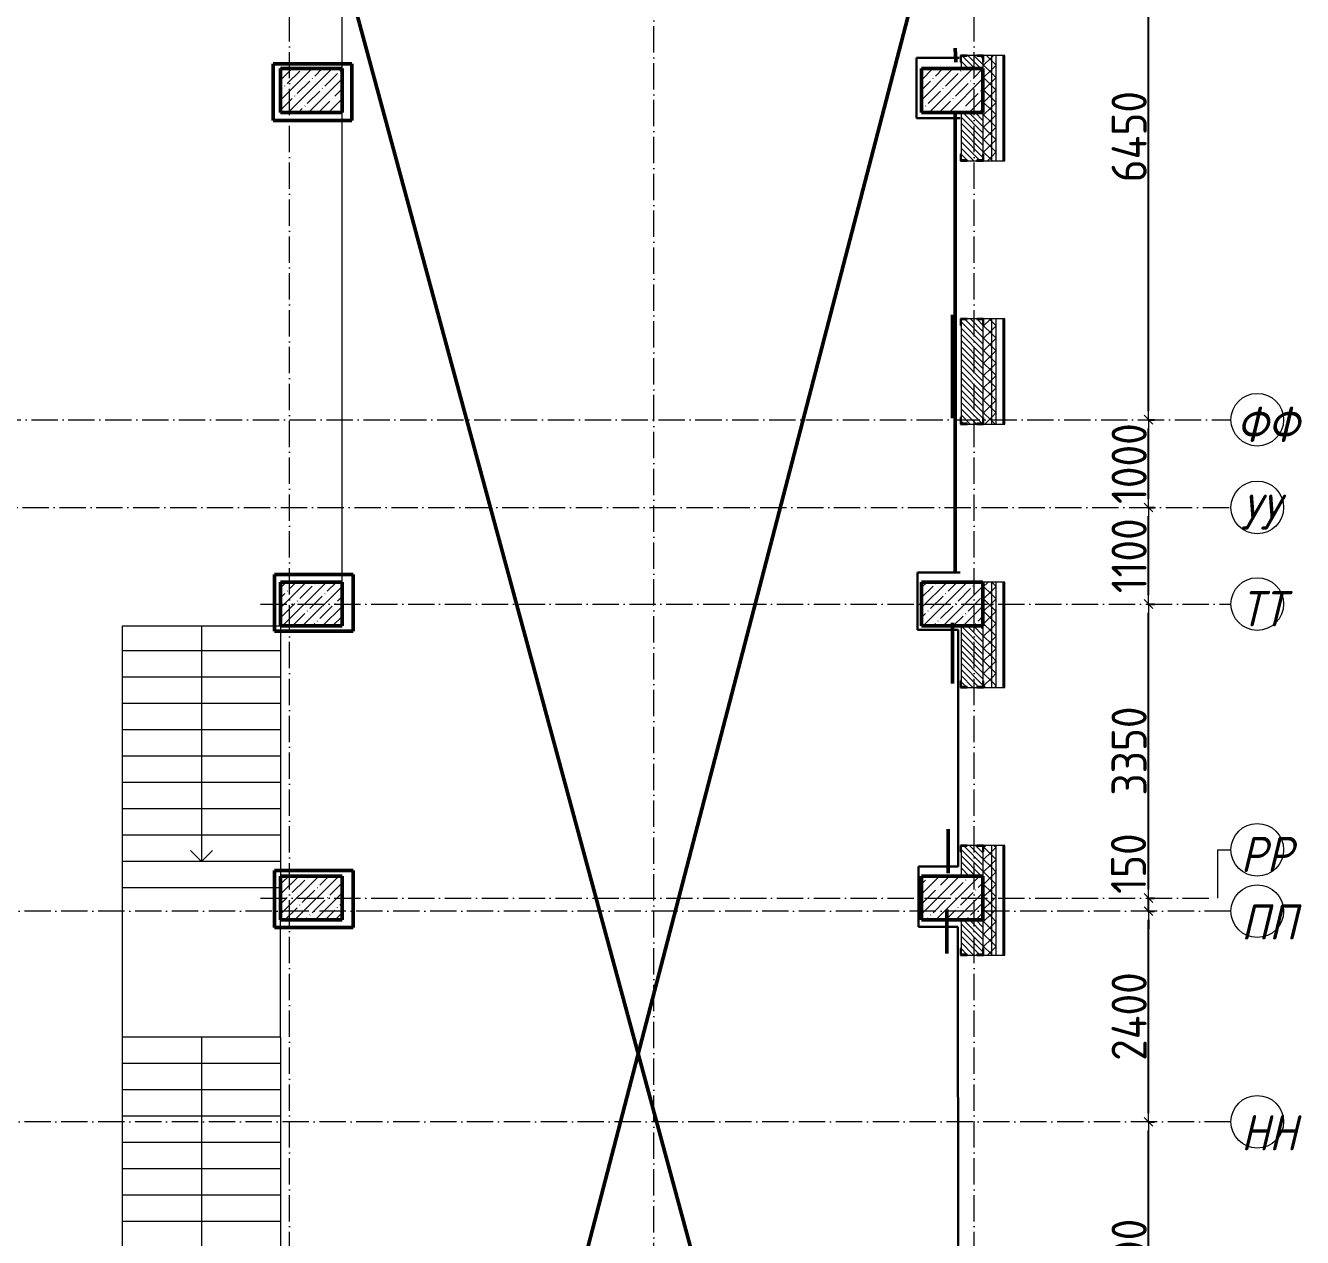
# Model space of a CAD drawing. Header units: millimetres. Extents: x -213536 to 1564669, y -45299 to 942238.
# Drawn here: x 640066 to 654610, y 352545 to 366353 of the extents above; entities that cross this region are included whole.
import ezdxf

# ---------------------------------------------------------------- set-up
doc = ezdxf.new("R2010")
doc.units = ezdxf.units.MM
doc.linetypes.add('50_200_ШТРИХ_1Т_ш5_п1_п1_', pattern=[700, 500, -100, 0, -100])
for name, color, linetype, lineweight in [('8.1)', 2, 'Continuous', 50), ('8.2)', 3, 'Continuous', 50), ('8.3)', 5, 'Continuous', 50), ('8.4)', 6, 'Continuous', 50), ('A-____-____-DIMS', 7, 'Continuous', 9), ('A-DETL-____-OTLN-1', 7, 'Continuous', 50), ('A-FLOR-____-OTLN', 7, 'Continuous', 9), ('A-GENM-____-MCUT', 7, 'Continuous', 25), ('A-GENM-____-OTLN-1', 7, 'Continuous', 25), ('A-WALL-____-MCUT', 7, 'Continuous', 13), ('A-WALL-____-MCUT-1', 7, 'Continuous', 9), ('A-WALL-____-PATT-1', 7, 'Continuous', 9), ('A-WALL-FNSH-MCUT-1', 7, 'Continuous', 9), ('S-COLS-____-MCUT', 7, 'Continuous', 50), ('S-COLS-____-OTLN', 7, 'Continuous', 9), ('S-GRID-____-IDEN', 7, 'Continuous', 9), ('S-GRID-____-OTLN', 7, 'Continuous', 9), ('S-GRID-____-OTLN-1', 7, '50_200_ШТРИХ_1Т_ш5_п1_п1_', 9), ('S-STRS-____-OTLN-1', 7, 'Continuous', 9)]:
    doc.layers.add(name, color=color, linetype=linetype, lineweight=lineweight)
doc.styles.add('ISOCPEUR_I_9', font='isocpeui.ttf', dxfattribs={"width": 0.9, "height": 250})
doc.styles.add('СПДС', font='isocpeur.ttf', dxfattribs={"width": 0.9})
doc.dimstyles.new('Размера А3', dxfattribs={"dimtxt": 200, "dimasz": 100, "dimexe": 70, "dimexo": 100, "dimgap": 20, "dimtad": 1, "dimdec": 0, "dimrnd": 10, "dimzin": 0, "dimdsep": 46, "dimtxsty": 'СПДС', "dimblk": 'ARROWHEAD_6', "dimcen": 1, "dimclrd": 256, "dimclre": 256, "dimclrt": 256, "dimazin": 0, "dimtfac": 1, "dimtdec": 0, "dimtmove": 2, "dimatfit": 3, "dimfxl": 1, "dimtolj": 1, "dimtzin": 0, "dimarcsym": 0})
pattern_1 = [(45, (549721.47, 286281.11), (-70.71068, 70.71068), []), (135, (549721.47, 286281.11), (-70.71068, -70.71068), [])]
pattern_2 = [(135, (549721.475, 286281.11), (-35.35534, -35.35534), [])]

# ---------------------------------------------------------------- blocks, each defined once
blk = doc.blocks.new('BSC_Колонна _Прямоугольная - 500х700-V97-АР1_План отверстий 3 этажа в осях 1-64_Ю-ЯЯ')
at = {"layer": 'S-COLS-____-OTLN'}
h = blk.add_hatch(dxfattribs=at)
h.set_pattern_fill('FP_102', color=256, style=0, pattern_type=2)
h.set_pattern_definition([(315, (-70131.04, 93600), (114.04925, 114.04925), []), (315, (-70131.04, 93485.95), (114.04925, 114.04925), [201.613, -40.323, 3.353, -36.97])])
h.paths.add_polyline_path([(-250, -350), (250, -350), (250, 350), (-250, 350)], flags=0)
at = {"layer": 'S-COLS-____-MCUT'}
for p, q in [((250, 350), (-250, 350)), ((-250, 350), (-250, -350)), ((250, -350), (250, 350)), ((-250, -350), (250, -350))]:
    blk.add_line(p, q, dxfattribs=at)
blk = doc.blocks.new('BSC_Колонна _Прямоугольная - 500х700-V98-АР1_План отверстий 3 этажа в осях 1-64_Ю-ЯЯ')
at = {"layer": 'S-COLS-____-OTLN'}
h = blk.add_hatch(dxfattribs=at)
h.set_pattern_fill('FP_103', color=256, style=0, pattern_type=2)
h.set_pattern_definition([(315, (-73481.04, 93600), (114.04925, 114.04925), []), (315, (-73481.04, 93485.95), (114.04925, 114.04925), [201.613, -40.323, 3.353, -36.97])])
h.paths.add_polyline_path([(-250, -350), (250, -350), (250, 350), (-250, 350)], flags=0)
at = {"layer": 'S-COLS-____-MCUT'}
for p, q in [((250, 350), (-250, 350)), ((-250, 350), (-250, -350)), ((250, -350), (250, 350)), ((-250, -350), (250, -350))]:
    blk.add_line(p, q, dxfattribs=at)
blk = doc.blocks.new('BSC_Колонна _Прямоугольная - 500х700-V99-АР1_План отверстий 3 этажа в осях 1-64_Ю-ЯЯ')
at = {"layer": 'S-COLS-____-OTLN'}
h = blk.add_hatch(dxfattribs=at)
h.set_pattern_fill('FP_104', color=256, style=0, pattern_type=2)
h.set_pattern_definition([(315, (-70131.04, 100900), (114.04925, 114.04925), []), (315, (-70131.04, 100785.95), (114.04925, 114.04925), [201.613, -40.323, 3.353, -36.97])])
h.paths.add_polyline_path([(-250, -350), (250, -350), (250, 350), (-250, 350)], flags=0)
at = {"layer": 'S-COLS-____-MCUT'}
for p, q in [((250, 350), (-250, 350)), ((-250, 350), (-250, -350)), ((250, -350), (250, 350)), ((-250, -350), (250, -350))]:
    blk.add_line(p, q, dxfattribs=at)
blk = doc.blocks.new('BSC_Колонна _Прямоугольная - 500х700-V100-АР1_План отверстий 3 этажа в осях 1-64_Ю-ЯЯ')
at = {"layer": 'S-COLS-____-OTLN'}
h = blk.add_hatch(dxfattribs=at)
h.set_pattern_fill('FP_105', color=256, style=0, pattern_type=2)
h.set_pattern_definition([(315, (-73481.04, 100900), (114.04925, 114.04925), []), (315, (-73481.04, 100785.95), (114.04925, 114.04925), [201.613, -40.323, 3.353, -36.97])])
h.paths.add_polyline_path([(-250, -350), (250, -350), (250, 350), (-250, 350)], flags=0)
at = {"layer": 'S-COLS-____-MCUT'}
for p, q in [((250, 350), (-250, 350)), ((-250, 350), (-250, -350)), ((250, -350), (250, 350)), ((-250, -350), (250, -350))]:
    blk.add_line(p, q, dxfattribs=at)
blk = doc.blocks.new('BSC_Колонна _Прямоугольная - 500х700-V101-АР1_План отверстий 3 этажа в осях 1-64_Ю-ЯЯ')
at = {"layer": 'S-COLS-____-OTLN'}
h = blk.add_hatch(dxfattribs=at)
h.set_pattern_fill('FP_106', color=256, style=0, pattern_type=2)
h.set_pattern_definition([(315, (-79331.04, 93600), (114.04925, 114.04925), []), (315, (-79331.04, 93485.95), (114.04925, 114.04925), [201.613, -40.323, 3.353, -36.97])])
h.paths.add_polyline_path([(-250, -350), (250, -350), (250, 350), (-250, 350)], flags=0)
at = {"layer": 'S-COLS-____-MCUT'}
for p, q in [((250, 350), (-250, 350)), ((-250, 350), (-250, -350)), ((250, -350), (250, 350)), ((-250, -350), (250, -350))]:
    blk.add_line(p, q, dxfattribs=at)
blk = doc.blocks.new('BSC_Колонна _Прямоугольная - 500х700-V102-АР1_План отверстий 3 этажа в осях 1-64_Ю-ЯЯ')
at = {"layer": 'S-COLS-____-OTLN'}
h = blk.add_hatch(dxfattribs=at)
h.set_pattern_fill('FP_107', color=256, style=0, pattern_type=2)
h.set_pattern_definition([(315, (-79331.04, 100900), (114.04925, 114.04925), []), (315, (-79331.04, 100785.95), (114.04925, 114.04925), [201.613, -40.323, 3.353, -36.97])])
h.paths.add_polyline_path([(-250, -350), (250, -350), (250, 350), (-250, 350)], flags=0)
at = {"layer": 'S-COLS-____-MCUT'}
for p, q in [((250, 350), (-250, 350)), ((-250, 350), (-250, -350)), ((250, -350), (250, 350)), ((-250, -350), (250, -350))]:
    blk.add_line(p, q, dxfattribs=at)
blk = doc.blocks.new('Фахверк_СКБ_Уголок - 250_3380-27498580-АР1_План отверстий 3 этажа в осях 1-64_Ю-ЯЯ')
at = {"layer": 'A-GENM-____-MCUT'}
for p, q in [((200, 181), (125, 181)), ((125, 181), (125, 106)), ((131, 106), (131, 175)), ((131, 175), (200, 175)), ((200, 175), (200, 181)), ((125, 106), (131, 106)), ((131, -6), (125, -6)), ((125, -6), (125, -81)), ((125, -81), (200, -81)), ((131, -75), (131, -6)), ((200, -75), (131, -75)), ((200, -81), (200, -75))]:
    blk.add_line(p, q, dxfattribs=at)
blk = doc.blocks.new('Фахверк_СКБ_Уголок - 250_3380_зеркало-28514702-АР1_План отверстий 3 этажа в осях 1-64_Ю-ЯЯ')
at = {"layer": 'A-GENM-____-MCUT'}
for p, q in [((200, 181), (125, 181)), ((125, 181), (125, 106)), ((131, 106), (131, 175)), ((131, 175), (200, 175)), ((200, 175), (200, 181)), ((125, 106), (131, 106)), ((131, -6), (125, -6)), ((125, -6), (125, -81)), ((125, -81), (200, -81)), ((131, -75), (131, -6)), ((200, -75), (131, -75)), ((200, -81), (200, -75))]:
    blk.add_line(p, q, dxfattribs=at)
blk = doc.blocks.new('Ось сетки - Круг_Ø6_00__ISO-2_5_0_9K_-25732049-АР1_План отверстий 3 этажа в осях 1-64_Ю-ЯЯ')
at = {"layer": 'S-GRID-____-IDEN'}
blk.add_circle((0, 0), 3, dxfattribs=at)
blk = doc.blocks.new('ARROWHEAD_6')
at = {"color": 0, "linetype": 'Continuous'}
for p, q in [((0, 0), (-1, 0)), ((-0.5, -0.5), (0.5, 0.5))]:
    blk.add_line(p, q, dxfattribs=at)
blk = doc.blocks.new('*D5384')
at = {"layer": 'A-____-____-DIMS', "lineweight": -2, "transparency": 16777216}
for p, q in [((652850, 353862), (652926, 353862)), ((652856, 350762), (652856, 353762)), ((652850, 350662), (652926, 350662))]:
    blk.add_line(p, q, dxfattribs=at)
at = {"layer": 'Defpoints', "color": 0, "lineweight": 50, "transparency": 16777216}
for p in [(652750, 353862), (652856, 353862), (652750, 350662)]:
    blk.add_point(p, dxfattribs=at)
at = {"layer": 'A-____-____-DIMS', "lineweight": -2, "transparency": 16777216, "xscale": 100, "yscale": 100, "zscale": 100}
for p, rotation in [((652856, 353862), 90), ((652856, 350662), 270)]:
    blk.add_blockref('ARROWHEAD_6', p, dxfattribs=dict(at, rotation=rotation))
at = {"layer": 'A-____-____-DIMS', "transparency": 16777216, "insert": (652636, 352262), "char_height": 400, "attachment_point": 5, "rotation": 90, "style": 'СПДС'}
blk.add_mtext('\\A1;3200', dxfattribs=at)
blk = doc.blocks.new('*D5385')
at = {"layer": 'A-____-____-DIMS', "lineweight": -2, "transparency": 16777216}
for p, q in [((652850, 356262), (652926, 356262)), ((652856, 353962), (652856, 356162)), ((652850, 353862), (652926, 353862))]:
    blk.add_line(p, q, dxfattribs=at)
at = {"layer": 'Defpoints', "color": 0, "lineweight": 50, "transparency": 16777216}
for p in [(652750, 356262), (652856, 356262), (652750, 353862)]:
    blk.add_point(p, dxfattribs=at)
at = {"layer": 'A-____-____-DIMS', "lineweight": -2, "transparency": 16777216, "xscale": 100, "yscale": 100, "zscale": 100}
for p, rotation in [((652856, 356262), 90), ((652856, 353862), 270)]:
    blk.add_blockref('ARROWHEAD_6', p, dxfattribs=dict(at, rotation=rotation))
at = {"layer": 'A-____-____-DIMS', "transparency": 16777216, "insert": (652636, 355062), "char_height": 400, "attachment_point": 5, "rotation": 90, "style": 'СПДС'}
blk.add_mtext('\\A1;2400', dxfattribs=at)
blk = doc.blocks.new('*D5386')
at = {"layer": 'A-____-____-DIMS', "lineweight": -2, "transparency": 16777216}
for p, q in [((652856, 356512), (652856, 356612)), ((652850, 356412), (652926, 356412)), ((652856, 356262), (652856, 356412)), ((652850, 356262), (652926, 356262)), ((652856, 356162), (652856, 356062))]:
    blk.add_line(p, q, dxfattribs=at)
at = {"layer": 'Defpoints', "color": 0, "lineweight": 50, "transparency": 16777216}
for p in [(652750, 356412), (652856, 356412), (652750, 356262)]:
    blk.add_point(p, dxfattribs=at)
at = {"layer": 'A-____-____-DIMS', "lineweight": -2, "transparency": 16777216, "xscale": 100, "yscale": 100, "zscale": 100}
for p, rotation in [((652856, 356412), 270), ((652856, 356262), 90)]:
    blk.add_blockref('ARROWHEAD_6', p, dxfattribs=dict(at, rotation=rotation))
at = {"layer": 'A-____-____-DIMS', "transparency": 16777216, "insert": (652429, 356460), "char_height": 400, "attachment_point": 1, "rotation": 90, "line_spacing_factor": 1.149209, "style": 'СПДС'}
blk.add_mtext('\\A1;150', dxfattribs=at)
blk = doc.blocks.new('*D5387')
at = {"layer": 'A-____-____-DIMS', "lineweight": -2, "transparency": 16777216}
for p, q in [((652850, 359762), (652926, 359762)), ((652856, 356512), (652856, 359662)), ((652850, 356412), (652926, 356412))]:
    blk.add_line(p, q, dxfattribs=at)
at = {"layer": 'Defpoints', "color": 0, "lineweight": 50, "transparency": 16777216}
for p in [(652750, 359762), (652856, 359762), (652750, 356412)]:
    blk.add_point(p, dxfattribs=at)
at = {"layer": 'A-____-____-DIMS', "lineweight": -2, "transparency": 16777216, "xscale": 100, "yscale": 100, "zscale": 100}
for p, rotation in [((652856, 359762), 90), ((652856, 356412), 270)]:
    blk.add_blockref('ARROWHEAD_6', p, dxfattribs=dict(at, rotation=rotation))
at = {"layer": 'A-____-____-DIMS', "transparency": 16777216, "insert": (652636, 358087), "char_height": 400, "attachment_point": 5, "rotation": 90, "style": 'СПДС'}
blk.add_mtext('\\A1;3350', dxfattribs=at)
blk = doc.blocks.new('*D5388')
at = {"layer": 'A-____-____-DIMS', "lineweight": -2, "transparency": 16777216}
for p, q in [((652850, 360862), (652926, 360862)), ((652856, 359862), (652856, 360762)), ((652850, 359762), (652926, 359762))]:
    blk.add_line(p, q, dxfattribs=at)
at = {"layer": 'Defpoints', "color": 0, "lineweight": 50, "transparency": 16777216}
for p in [(652750, 360862), (652856, 360862), (652750, 359762)]:
    blk.add_point(p, dxfattribs=at)
at = {"layer": 'A-____-____-DIMS', "lineweight": -2, "transparency": 16777216, "xscale": 100, "yscale": 100, "zscale": 100}
for p, rotation in [((652856, 360862), 90), ((652856, 359762), 270)]:
    blk.add_blockref('ARROWHEAD_6', p, dxfattribs=dict(at, rotation=rotation))
at = {"layer": 'A-____-____-DIMS', "transparency": 16777216, "insert": (652636, 360312), "char_height": 400, "attachment_point": 5, "rotation": 90, "style": 'СПДС'}
blk.add_mtext('\\A1;1100', dxfattribs=at)
blk = doc.blocks.new('*D5389')
at = {"layer": 'A-____-____-DIMS', "lineweight": -2, "transparency": 16777216}
for p, q in [((652850, 361862), (652926, 361862)), ((652856, 360962), (652856, 361762)), ((652850, 360862), (652926, 360862))]:
    blk.add_line(p, q, dxfattribs=at)
at = {"layer": 'Defpoints', "color": 0, "lineweight": 50, "transparency": 16777216}
for p in [(652750, 361862), (652856, 361862), (652750, 360862)]:
    blk.add_point(p, dxfattribs=at)
at = {"layer": 'A-____-____-DIMS', "lineweight": -2, "transparency": 16777216, "xscale": 100, "yscale": 100, "zscale": 100}
for p, rotation in [((652856, 361862), 90), ((652856, 360862), 270)]:
    blk.add_blockref('ARROWHEAD_6', p, dxfattribs=dict(at, rotation=rotation))
at = {"layer": 'A-____-____-DIMS', "transparency": 16777216, "insert": (652636, 361362), "char_height": 400, "attachment_point": 5, "rotation": 90, "style": 'СПДС'}
blk.add_mtext('\\A1;1000', dxfattribs=at)
blk = doc.blocks.new('*D5390')
at = {"layer": 'A-____-____-DIMS', "lineweight": -2, "transparency": 16777216}
for p, q in [((652850, 368312), (652926, 368312)), ((652856, 361962), (652856, 368212)), ((652850, 361862), (652926, 361862))]:
    blk.add_line(p, q, dxfattribs=at)
at = {"layer": 'Defpoints', "color": 0, "lineweight": 50, "transparency": 16777216}
for p in [(652750, 368312), (652856, 368312), (652750, 361862)]:
    blk.add_point(p, dxfattribs=at)
at = {"layer": 'A-____-____-DIMS', "lineweight": -2, "transparency": 16777216, "xscale": 100, "yscale": 100, "zscale": 100}
for p, rotation in [((652856, 368312), 90), ((652856, 361862), 270)]:
    blk.add_blockref('ARROWHEAD_6', p, dxfattribs=dict(at, rotation=rotation))
at = {"layer": 'A-____-____-DIMS', "transparency": 16777216, "insert": (652636, 365087), "char_height": 400, "attachment_point": 5, "rotation": 90, "style": 'СПДС'}
blk.add_mtext('\\A1;6450', dxfattribs=at)

msp = doc.modelspace()

# ---------------------------------------------------------------- hatches: boundary and pattern name
at = {"layer": 'A-WALL-____-PATT-1'}
h = msp.add_hatch(dxfattribs=at)
h.set_pattern_fill('FP_6', color=256, style=0, pattern_type=2)
h.set_pattern_definition([(45, (549721.47, 286281.11), (-85.53659, 85.53659), []), (45, (549778.5, 286281.11), (-85.53659, 85.53659), [])])
h.paths.add_polyline_path([(651221.5, 355762.2), (651221.5, 357012.2), (651201.5, 357012.2), (651201.5, 355762.2)], flags=0)
h.paths.add_polyline_path([(651221.5, 358812.2), (651221.5, 360012.2), (651201.5, 360012.2), (651201.5, 358812.2)], flags=0)
h.paths.add_polyline_path([(651201.5, 361812.2), (651221.5, 361812.2), (651221.5, 363012.2), (651201.5, 363012.2), (651201.5, 362878.4)], flags=0)
h.paths.add_polyline_path([(651221.5, 364812.2), (651221.5, 366012.2), (651201.5, 366012.2), (651201.5, 364812.2)], flags=0)
h.paths.add_polyline_path([(651221.5, 367812.2), (651221.5, 372192.2), (651201.5, 372192.2), (651201.5, 367812.2)], flags=0)
h = msp.add_hatch(dxfattribs=at)
h.set_pattern_fill('FP_4', color=256, style=0, pattern_type=2)
h.set_pattern_definition(pattern_1)
h.paths.add_polyline_path([(650971.5, 333077.2), (651071.5, 333077.2), (651071.5, 333362.2), (650971.5, 333362.2)], flags=0)
h.paths.add_polyline_path([(651071.5, 334362.2), (651071.5, 342062.2), (650977.5, 342062.2), (650977.5, 341987.2), (650971.5, 341987.2), (650971.5, 334362.2)], flags=0)
h.paths.add_polyline_path([(650977.5, 355762.2), (651071.5, 355762.2), (651071.5, 357012.2), (650977.5, 357012.2), (650977.5, 356937.2), (650971.5, 356937.2), (650971.5, 355837.2), (650977.5, 355837.2), (650977.5, 355768.2)], flags=0)
h.paths.add_polyline_path([(651071.5, 358812.2), (651071.5, 360012.2), (650971.5, 360012.2), (650971.5, 358887.2), (650977.5, 358887.2), (650977.5, 358812.2)], flags=0)
h.paths.add_polyline_path([(651071.5, 361812.2), (651071.5, 363012.2), (650977.5, 363012.2), (650977.5, 362937.2), (650971.5, 362937.2), (650971.5, 361887.2), (650977.5, 361887.2), (650977.5, 361812.2)], flags=0)
h.paths.add_polyline_path([(651071.5, 364812.2), (651071.5, 366012.2), (650977.5, 366012.2), (650977.5, 365937.2), (650971.5, 365937.2), (650971.5, 364887.2), (650977.5, 364887.2), (650977.5, 364812.2)], flags=0)
h.paths.add_polyline_path([(651071.5, 367812.2), (651071.5, 371962.2), (650971.5, 371962.2), (650971.5, 367812.2)], flags=0)
h = msp.add_hatch(dxfattribs=at)
h.set_pattern_fill('FP_4', color=256, style=0, pattern_type=2)
h.set_pattern_definition(pattern_1)
h.paths.add_polyline_path([(651121.5, 333077.2), (651121.5, 333362.2), (651071.5, 333362.2), (651071.5, 333077.2)], flags=0)
h.paths.add_polyline_path([(651121.5, 334362.2), (651121.5, 342062.2), (651071.5, 342062.2), (651071.5, 334362.2)], flags=0)
h.paths.add_polyline_path([(651121.5, 355762.2), (651121.5, 357012.2), (651071.5, 357012.2), (651071.5, 355762.2)], flags=0)
h.paths.add_polyline_path([(651121.5, 358812.2), (651121.5, 360012.2), (651071.5, 360012.2), (651071.5, 358812.2)], flags=0)
h.paths.add_polyline_path([(651071.5, 361812.2), (651121.5, 361812.2), (651121.5, 363012.2), (651071.5, 363012.2), (651071.5, 362878.4)], flags=0)
h.paths.add_polyline_path([(651121.5, 364812.2), (651121.5, 366012.2), (651071.5, 366012.2), (651071.5, 364812.2)], flags=0)
h.paths.add_polyline_path([(651071.5, 367812.2), (651121.5, 367812.2), (651121.5, 371962.2), (651071.5, 371962.2)], flags=0)
h = msp.add_hatch(dxfattribs=at)
h.set_pattern_fill('FP_9', color=256, style=0, pattern_type=2)
h.set_pattern_definition(pattern_2)
h.paths.add_polyline_path([(650827.5, 365862.2), (650971.5, 365862.2), (650971.5, 366006.2), (650902.5, 366006.2), (650902.5, 366012.2), (650790.5, 366012.2), (650790.5, 366006.2), (650721.5, 366006.2), (650721.5, 365862.2)], flags=0)
h = msp.add_hatch(dxfattribs=at)
h.set_pattern_fill('FP_9', color=256, style=0, pattern_type=2)
h.set_pattern_definition(pattern_2)
h.paths.add_polyline_path([(650790.5, 361812.2), (650902.5, 361812.2), (650902.5, 361818.2), (650971.5, 361818.2), (650971.5, 363006.2), (650902.5, 363006.2), (650902.5, 363012.2), (650790.5, 363012.2), (650790.5, 363006.2), (650721.5, 363006.2), (650721.5, 361818.2), (650790.5, 361818.2)], flags=0)
h.paths.add_polyline_path([(650902.5, 364812.2), (650902.5, 364818.2), (650971.5, 364818.2), (650971.5, 365362.2), (650721.5, 365362.2), (650721.5, 364818.2), (650790.5, 364818.2), (650790.5, 364812.2)], flags=0)
h = msp.add_hatch(dxfattribs=at)
h.set_pattern_fill('FP_9', color=256, style=0, pattern_type=2)
h.set_pattern_definition(pattern_2)
h.paths.add_polyline_path([(650721.5, 356662.2), (650971.5, 356662.2), (650971.5, 357006.2), (650902.5, 357006.2), (650902.5, 357012.2), (650790.5, 357012.2), (650790.5, 357006.2), (650721.5, 357006.2), (650721.5, 356937.2)], flags=0)
h.paths.add_polyline_path([(650790.5, 358812.2), (650902.5, 358812.2), (650902.5, 358818.2), (650971.5, 358818.2), (650971.5, 359512.2), (650721.5, 359512.2), (650721.5, 358818.2), (650790.5, 358818.2)], flags=0)
h = msp.add_hatch(dxfattribs=at)
h.set_pattern_fill('FP_9', color=256, style=0, pattern_type=2)
h.set_pattern_definition(pattern_2)
h.paths.add_polyline_path([(650902.5, 355762.2), (650902.5, 355768.2), (650971.5, 355768.2), (650971.5, 356162.2), (650721.5, 356162.2), (650721.5, 355768.2), (650790.5, 355768.2), (650790.5, 355762.2)], flags=0)

# ---------------------------------------------------------------- linework, layer by layer
at = {"layer": '8.1)', "lineweight": 50}
for points in [[(650661.9, 365934.5), (650656.5, 366096.4)], [(650656.5, 365367.2), (650656.5, 364861)], [(650623.4, 363058.1), (650623.4, 361879.1)], [(650623.4, 359546.4), (650623.4, 358857.5)], [(650576.2, 357064.9), (650576.2, 356696.4)], [(650558, 356196.4), (650558, 355778.5)]]:
    msp.add_lwpolyline(points, dxfattribs=at)
at = {"layer": '8.2)', "lineweight": 30}
for p, q in [((650215.3, 365298), (650215.3, 365983.4)), ((650215.3, 365983.4), (650699.1, 365983.4)), ((650711.3, 365298), (650215.3, 365298)), ((650227.1, 359468.7), (650227.1, 360120.4)), ((650227.1, 360120.4), (650711.3, 360120.4)), ((650689.6, 359468.7), (650227.1, 359468.7)), ((650689.6, 356770.9), (650689.6, 359468.7)), ((650237.8, 356085.1), (650237.8, 356770.9)), ((650237.8, 356770.9), (650689.6, 356770.9)), ((650684, 356085.1), (650237.8, 356085.1)), ((650689.6, 351031.2), (650684, 356085.1))]:
    msp.add_line(p, q, dxfattribs=at)
at = {"layer": '8.2)', "lineweight": 50}
for p, q in [((643781.7, 365917.7), (642885.8, 365917.7)), ((642885.8, 365917.7), (642885.8, 365271.6)), ((643781.7, 365271.6), (643781.7, 365917.7)), ((642885.8, 365271.6), (643781.7, 365271.6)), ((643798.1, 360099.9), (642902.2, 360099.9)), ((642902.2, 360099.9), (642902.2, 359453.9)), ((643798.1, 359453.9), (643798.1, 360099.9)), ((642902.2, 359453.9), (643798.1, 359453.9)), ((643798.4, 356724), (642902.5, 356724)), ((642902.5, 356724), (642902.5, 356078)), ((643798.4, 356078), (643798.4, 356724)), ((642902.5, 356078), (643798.4, 356078))]:
    msp.add_line(p, q, dxfattribs=at)
msp.add_lwpolyline([(650656.5, 365298), (650656.5, 360120.4)], dxfattribs=at)
at = {"layer": '8.3)', "lineweight": 50}
for points in [[(650656.5, 365362.2), (650656.5, 364861)], [(650656.5, 363012.2), (650656.5, 361862.2)], [(650623.4, 359358.6), (650623.4, 358857.5)], [(650576.2, 357197.6), (650576.2, 356696.4)], [(650558, 356279.6), (650558, 355778.5)]]:
    msp.add_lwpolyline(points, dxfattribs=at)
at = {"layer": '8.4)', "lineweight": 30}
for p, q in [((650215.3, 365298), (650215.3, 365983.4)), ((650215.3, 365983.4), (650699.1, 365983.4)), ((650711.3, 365298), (650215.3, 365298)), ((650227.1, 359468.7), (650227.1, 360120.4)), ((650227.1, 360120.4), (650711.3, 360120.4)), ((650689.6, 359468.7), (650227.1, 359468.7)), ((650689.6, 356770.9), (650689.6, 359468.7)), ((650237.8, 356085.1), (650237.8, 356770.9)), ((650237.8, 356770.9), (650689.6, 356770.9)), ((650684, 356085.1), (650237.8, 356085.1)), ((650689.6, 351031.2), (650684, 356085.1))]:
    msp.add_line(p, q, dxfattribs=at)
at = {"layer": '8.4)', "lineweight": 50}
for p, q in [((643781.7, 365917.7), (642885.8, 365917.7)), ((642885.8, 365917.7), (642885.8, 365271.6)), ((643781.7, 365271.6), (643781.7, 365917.7)), ((642885.8, 365271.6), (643781.7, 365271.6)), ((643798.1, 360099.9), (642902.2, 360099.9)), ((642902.2, 360099.9), (642902.2, 359453.9)), ((643798.1, 359453.9), (643798.1, 360099.9)), ((642902.2, 359453.9), (643798.1, 359453.9)), ((643798.4, 356724), (642902.5, 356724)), ((642902.5, 356724), (642902.5, 356078)), ((643798.4, 356078), (643798.4, 356724)), ((642902.5, 356078), (643798.4, 356078))]:
    msp.add_line(p, q, dxfattribs=at)
for points in [[(650656.5, 365362.2), (650656.5, 364861)], [(650656.5, 365298), (650656.5, 360120.4)], [(650656.5, 363012.2), (650656.5, 361862.2)], [(650623.4, 359358.6), (650623.4, 358857.5)], [(650576.2, 357197.6), (650576.2, 356696.4)], [(650558, 356279.6), (650558, 355778.5)]]:
    msp.add_lwpolyline(points, dxfattribs=at)
at = {"layer": 'A-DETL-____-OTLN-1'}
for p, q in [((643671.5, 341662.2), (650471.5, 367812.2)), ((643671.5, 367112.2), (650471.5, 341962.2))]:
    msp.add_line(p, q, dxfattribs=at)
at = {"layer": 'A-FLOR-____-OTLN'}
for p, q in [((643671.5, 365862.2), (643671.5, 367112.2)), ((643671.5, 360012.2), (643671.5, 365362.2)), ((641171.5, 350912.2), (641171.5, 359512.2)), ((641171.5, 359512.2), (642971.5, 359512.2))]:
    msp.add_line(p, q, dxfattribs=at)
at = {"layer": 'A-WALL-____-MCUT'}
for p, q in [((650721.5, 365937.2), (650721.5, 365862.2)), ((650902.5, 366012.2), (650790.5, 366012.2)), ((650971.5, 365937.2), (650971.5, 365862.2)), ((651201.5, 366012.2), (650977.5, 366012.2)), ((651201.5, 364812.2), (651201.5, 366012.2)), ((650721.5, 365362.2), (650721.5, 364887.2)), ((650971.5, 365362.2), (650971.5, 364887.2)), ((650790.5, 364812.2), (650902.5, 364812.2)), ((650977.5, 364812.2), (651201.5, 364812.2)), ((650721.5, 362937.2), (650721.5, 361887.2)), ((650902.5, 363012.2), (650790.5, 363012.2)), ((650971.5, 362937.2), (650971.5, 361887.2)), ((651201.5, 363012.2), (650977.5, 363012.2)), ((651201.5, 361812.2), (651201.5, 363012.2)), ((650790.5, 361812.2), (650902.5, 361812.2)), ((650977.5, 361812.2), (651201.5, 361812.2)), ((651201.5, 360012.2), (650971.5, 360012.2)), ((651201.5, 358812.2), (651201.5, 360012.2)), ((650721.5, 359512.2), (650721.5, 358887.2)), ((650971.5, 359512.2), (650971.5, 358887.2)), ((650790.5, 358812.2), (650902.5, 358812.2)), ((650977.5, 358812.2), (651201.5, 358812.2)), ((650721.5, 356937.2), (650721.5, 356662.2)), ((650902.5, 357012.2), (650790.5, 357012.2)), ((650971.5, 356937.2), (650971.5, 356662.2)), ((651201.5, 357012.2), (650977.5, 357012.2)), ((651201.5, 355762.2), (651201.5, 357012.2)), ((650721.5, 356162.2), (650721.5, 355837.2)), ((650971.5, 356162.2), (650971.5, 355837.2)), ((650790.5, 355762.2), (650902.5, 355762.2)), ((650977.5, 355762.2), (651201.5, 355762.2))]:
    msp.add_line(p, q, dxfattribs=at)
at = {"layer": 'A-WALL-____-MCUT-1'}
for p, q in [((651071.5, 364812.2), (651071.5, 366012.2)), ((651121.5, 364812.2), (651121.5, 366012.2)), ((651071.5, 361812.2), (651071.5, 363012.2)), ((651121.5, 361812.2), (651121.5, 363012.2)), ((651071.5, 358812.2), (651071.5, 360012.2)), ((651121.5, 358812.2), (651121.5, 360012.2)), ((651071.5, 355762.2), (651071.5, 357012.2)), ((651121.5, 355762.2), (651121.5, 357012.2))]:
    msp.add_line(p, q, dxfattribs=at)
at = {"layer": 'A-WALL-FNSH-MCUT-1'}
for p, q in [((651221.5, 366012.2), (651201.5, 366012.2)), ((651201.5, 366012.2), (651201.5, 364812.2)), ((651221.5, 364812.2), (651221.5, 366012.2)), ((651201.5, 364812.2), (651221.5, 364812.2)), ((651221.5, 363012.2), (651201.5, 363012.2)), ((651201.5, 363012.2), (651201.5, 361812.2)), ((651221.5, 361812.2), (651221.5, 363012.2)), ((651201.5, 361812.2), (651221.5, 361812.2)), ((651221.5, 360012.2), (651201.5, 360012.2)), ((651201.5, 360012.2), (651201.5, 358812.2)), ((651221.5, 358812.2), (651221.5, 360012.2)), ((651201.5, 358812.2), (651221.5, 358812.2)), ((651221.5, 357012.2), (651201.5, 357012.2)), ((651201.5, 357012.2), (651201.5, 355762.2)), ((651221.5, 355762.2), (651221.5, 357012.2)), ((651201.5, 355762.2), (651221.5, 355762.2))]:
    msp.add_line(p, q, dxfattribs=at)
at = {"layer": 'S-GRID-____-OTLN'}
for p, q in [((653647.1, 356961.3), (653795.9, 356961.3)), ((653647.1, 356412.2), (653647.1, 356961.3))]:
    msp.add_line(p, q, dxfattribs=at)
at = {"layer": 'S-GRID-____-OTLN-1', "color": 251, "ltscale": 0.6, "true_color": 0x636466}
for p, q in [((643071.5, 326262.2), (643071.5, 377174)), ((647221.5, 335797.8), (647221.5, 377174)), ((650871.5, 326262.2), (650871.5, 377174)), ((598963.5, 361862.2), (653795.9, 361862.2)), ((584158.9, 360862.2), (653795.9, 360862.2)), ((642742.7, 359762.2), (653795.9, 359762.2)), ((642742.7, 356412.2), (653647.1, 356412.2)), ((653795.9, 356262.2), (598963.5, 356262.2)), ((653795.9, 353862.2), (545052.7, 353862.2))]:
    msp.add_line(p, q, dxfattribs=at)
at = {"layer": 'S-STRS-____-OTLN-1'}
for p, q in [((642071.5, 359512.2), (642071.5, 359227.2)), ((642971.5, 359512.2), (642971.5, 359227.2)), ((642971.5, 359227.2), (641171.5, 359227.2)), ((642971.5, 359227.2), (641171.5, 359227.2)), ((642071.5, 359227.2), (642071.5, 358927.2)), ((642971.5, 359227.2), (642971.5, 358927.2)), ((642971.5, 358927.2), (641171.5, 358927.2)), ((642971.5, 358927.2), (641171.5, 358927.2)), ((642071.5, 358927.2), (642071.5, 358627.2)), ((642971.5, 358927.2), (642971.5, 358627.2)), ((642971.5, 358627.2), (641171.5, 358627.2)), ((642971.5, 358627.2), (641171.5, 358627.2)), ((642071.5, 358627.2), (642071.5, 358327.2)), ((642971.5, 358627.2), (642971.5, 358327.2)), ((642971.5, 358327.2), (641171.5, 358327.2)), ((642971.5, 358327.2), (641171.5, 358327.2)), ((642071.5, 358327.2), (642071.5, 358027.2)), ((642971.5, 358327.2), (642971.5, 358027.2)), ((642971.5, 358027.2), (641171.5, 358027.2)), ((642971.5, 358027.2), (641171.5, 358027.2)), ((642071.5, 358027.2), (642071.5, 357727.2)), ((642971.5, 358027.2), (642971.5, 357727.2)), ((642971.5, 357727.2), (641171.5, 357727.2)), ((642971.5, 357727.2), (641171.5, 357727.2)), ((642071.5, 357727.2), (642071.5, 357427.2)), ((642971.5, 357727.2), (642971.5, 357427.2)), ((642971.5, 357427.2), (641171.5, 357427.2)), ((642971.5, 357427.2), (641171.5, 357427.2)), ((642071.5, 357427.2), (642071.5, 357127.2)), ((642971.5, 357427.2), (642971.5, 357127.2)), ((642971.5, 357127.2), (641171.5, 357127.2)), ((642971.5, 357127.2), (641171.5, 357127.2)), ((642071.5, 357127.2), (642071.5, 356827.2)), ((642971.5, 357127.2), (642971.5, 356827.2)), ((642071.5, 356827.2), (641946.5, 356952.2)), ((642071.5, 356827.2), (642196.5, 356952.2)), ((642971.5, 356827.2), (641171.5, 356827.2)), ((642971.5, 356827.2), (641171.5, 356827.2)), ((642971.5, 356827.2), (642971.5, 356662.2)), ((642971.5, 356527.2), (641171.5, 356527.2)), ((642971.5, 354827.2), (642971.5, 356162.2)), ((642971.5, 354827.2), (641171.5, 354827.2)), ((642971.5, 354827.2), (641171.5, 354827.2)), ((642071.5, 354827.2), (642071.5, 354527.2)), ((642971.5, 354827.2), (642971.5, 354527.2)), ((642971.5, 354527.2), (641171.5, 354527.2)), ((642971.5, 354527.2), (641171.5, 354527.2)), ((642071.5, 354527.2), (642071.5, 354227.2)), ((642971.5, 354527.2), (642971.5, 354227.2)), ((642971.5, 354227.2), (641171.5, 354227.2)), ((642971.5, 354227.2), (641171.5, 354227.2)), ((642071.5, 354227.2), (642071.5, 353927.2)), ((642971.5, 354227.2), (642971.5, 353927.2)), ((642971.5, 353927.2), (641171.5, 353927.2)), ((642971.5, 353927.2), (641171.5, 353927.2)), ((642071.5, 353927.2), (642071.5, 353627.2)), ((642971.5, 353927.2), (642971.5, 353627.2)), ((642971.5, 353627.2), (641171.5, 353627.2)), ((642971.5, 353627.2), (641171.5, 353627.2)), ((642071.5, 353627.2), (642071.5, 353327.2)), ((642971.5, 353627.2), (642971.5, 353327.2)), ((642971.5, 353327.2), (641171.5, 353327.2)), ((642971.5, 353327.2), (641171.5, 353327.2)), ((642071.5, 353327.2), (642071.5, 353027.2)), ((642971.5, 353327.2), (642971.5, 353027.2)), ((642971.5, 353027.2), (641171.5, 353027.2)), ((642971.5, 353027.2), (641171.5, 353027.2)), ((642071.5, 353027.2), (642071.5, 352727.2)), ((642971.5, 353027.2), (642971.5, 352727.2)), ((642971.5, 352727.2), (641171.5, 352727.2)), ((642971.5, 352727.2), (641171.5, 352727.2)), ((642071.5, 352727.2), (642071.5, 352427.2)), ((642971.5, 352727.2), (642971.5, 352427.2))]:
    msp.add_line(p, q, dxfattribs=at)

# ---------------------------------------------------------------- block references
at = {"layer": 'A-GENM-____-OTLN-1'}
for name, p, rotation in [('Фахверк_СКБ_Уголок - 250_3380_зеркало-28514702-АР1_План отверстий 3 этажа в осях 1-64_Ю-ЯЯ', (650796.5, 366137.2), 269.9999999999999), ('Фахверк_СКБ_Уголок - 250_3380-27498580-АР1_План отверстий 3 этажа в осях 1-64_Ю-ЯЯ', (650896.5, 364687.2), 89.99999999999993), ('Фахверк_СКБ_Уголок - 250_3380-27498580-АР1_План отверстий 3 этажа в осях 1-64_Ю-ЯЯ', (650796.5, 363137.2), 269.9999999999999), ('Фахверк_СКБ_Уголок - 250_3380-27498580-АР1_План отверстий 3 этажа в осях 1-64_Ю-ЯЯ', (650896.5, 361687.2), 89.99999999999993), ('Фахверк_СКБ_Уголок - 250_3380-27498580-АР1_План отверстий 3 этажа в осях 1-64_Ю-ЯЯ', (650896.5, 358687.2), 89.99999999999993), ('Фахверк_СКБ_Уголок - 250_3380-27498580-АР1_План отверстий 3 этажа в осях 1-64_Ю-ЯЯ', (650796.5, 357137.2), 269.9999999999999), ('Фахверк_СКБ_Уголок - 250_3380-27498580-АР1_План отверстий 3 этажа в осях 1-64_Ю-ЯЯ', (650896.5, 355637.2), 89.99999999999993)]:
    msp.add_blockref(name, p, dxfattribs=dict(at, rotation=rotation))
at = {"layer": 'S-COLS-____-OTLN', "rotation": 89.9999999999999}
for name, p in [('BSC_Колонна _Прямоугольная - 500х700-V101-АР1_План отверстий 3 этажа в осях 1-64_Ю-ЯЯ', (643321.5, 365612.2)), ('BSC_Колонна _Прямоугольная - 500х700-V102-АР1_План отверстий 3 этажа в осях 1-64_Ю-ЯЯ', (650621.5, 365612.2)), ('BSC_Колонна _Прямоугольная - 500х700-V98-АР1_План отверстий 3 этажа в осях 1-64_Ю-ЯЯ', (643321.5, 359762.2)), ('BSC_Колонна _Прямоугольная - 500х700-V100-АР1_План отверстий 3 этажа в осях 1-64_Ю-ЯЯ', (650621.5, 359762.2)), ('BSC_Колонна _Прямоугольная - 500х700-V97-АР1_План отверстий 3 этажа в осях 1-64_Ю-ЯЯ', (643321.5, 356412.2)), ('BSC_Колонна _Прямоугольная - 500х700-V99-АР1_План отверстий 3 этажа в осях 1-64_Ю-ЯЯ', (650621.5, 356412.2))]:
    msp.add_blockref(name, p, dxfattribs=at)
at = {"layer": 'S-GRID-____-IDEN', "xscale": 99.99999999999993, "yscale": 99.99999999999993, "zscale": 99.99999999999993}
for p, rotation in [((654095.9, 361862.2), 269.9999999999995), ((654095.9, 360862.2), 269.9999999999995), ((654095.9, 359762.2), 269.9999999999995), ((654095.9, 356961.3), 269.9999999999995), ((654095.9, 356262.2), 89.9999999999998), ((654095.9, 353862.2), 89.9999999999998)]:
    msp.add_blockref('Ось сетки - Круг_Ø6_00__ISO-2_5_0_9K_-25732049-АР1_План отверстий 3 этажа в осях 1-64_Ю-ЯЯ', p, dxfattribs=dict(at, rotation=rotation))

# ---------------------------------------------------------------- texts
at = {"layer": 'S-GRID-____-IDEN', "char_height": 400, "attachment_point": 1, "style": 'ISOCPEUR_I_9'}
for s, insert, width in [('ФФ', (653858, 362008.8), 562.785), ('УУ', (653905.7, 361008.8), 447.342), ('ТТ', (653905.7, 359908.8), 447.342), ('РР', (653905.7, 357107.9), 447.342), ('ПП', (653910.8, 356338.2), 447.342), ('НН', (653910.8, 353938.2), 447.342)]:
    msp.add_mtext(s, dxfattribs=dict(at, insert=insert, width=width))

# ---------------------------------------------------------------- dimensions: what is measured, and where the dimension line sits
at = {"layer": 'A-____-____-DIMS'}
for base, p1, p2, picture, middle in [((652855.7, 368312.2), (652749.7, 361862.2), (652749.7, 368312.2), '*D5390', (652635.7, 365087.2)), ((652855.7, 361862.2), (652749.7, 360862.2), (652749.7, 361862.2), '*D5389', (652635.7, 361362.2)), ((652855.7, 360862.2), (652749.7, 359762.2), (652749.7, 360862.2), '*D5388', (652635.7, 360312.2)), ((652855.7, 359762.2), (652749.7, 356412.2), (652749.7, 359762.2), '*D5387', (652635.7, 358087.2)), ((652855.7, 356262.2), (652749.7, 353862.2), (652749.7, 356262.2), '*D5385', (652635.7, 355062.2)), ((652855.7, 353862.2), (652749.7, 350662.2), (652749.7, 353862.2), '*D5384', (652635.7, 352262.2))]:
    dim = msp.add_linear_dim(base=base, p1=p1, p2=p2, angle=90, dimstyle='Размера А3', override={"dimtxt": 400}, dxfattribs=at)
    dim.commit()
    dim.dimension.update_dxf_attribs({"geometry": picture, "text_midpoint": middle})
dim = msp.add_linear_dim(base=(652855.7, 356412.2), p1=(652749.7, 356262.2), p2=(652749.7, 356412.2), angle=90, dimstyle='Размера А3', override={"dimtxt": 400}, dxfattribs=at)
dim.commit()
dim.dimension.update_dxf_attribs({"geometry": '*D5386', "text_midpoint": (652695.8, 356765.9), "dimtype": 160, "text_rotation": 90})

doc.saveas('drawing.dxf')
